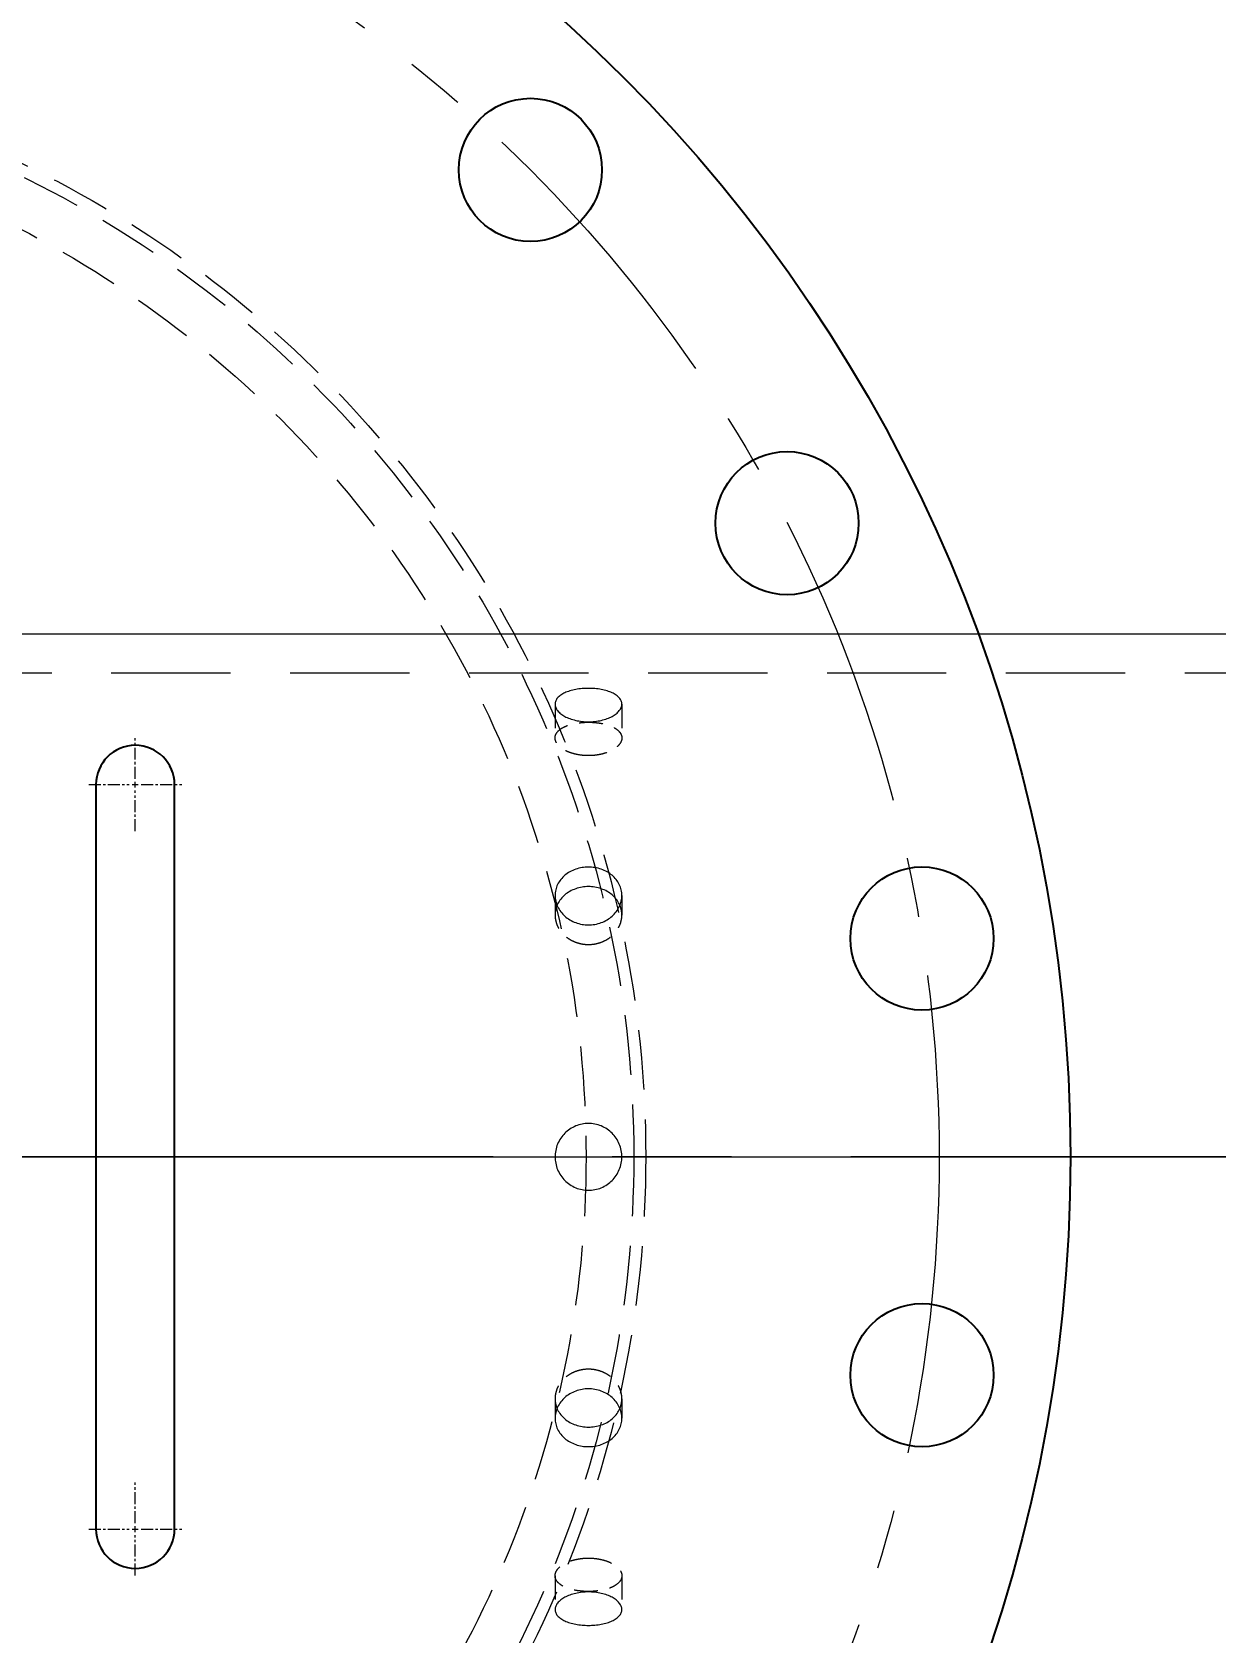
# Model space of a CAD drawing. Header units: millimetres. Extents: x -46397 to 283259, y -8690 to 23983.
# Drawn here: x 120225 to 120473.1, y 199.9 to 535.4 of the extents above; entities that cross this region are included whole.
import ezdxf

# ---------------------------------------------------------------- set-up
doc = ezdxf.new("R2010")
doc.units = ezdxf.units.MM
for name, pattern in [('CENTER', [2, 1.25, -0.25, 0.25, -0.25]), ('HIDDEN', [0.375, 0.25, -0.125]), ('HIDDENX2', [0.75, 0.5, -0.25])]:
    doc.linetypes.add(name, pattern=pattern)
doc.layers.get('Defpoints').update_dxf_attribs({"lineweight": 0})
for name, color, linetype, lineweight in [('DUONGCHINH', 7, 'Continuous', 25), ('DUONGTAM', 1, 'CENTER', 0), ('mDƯỜNG KHUẤT', 251, 'HIDDEN', 5), ('mDƯỜNG TÂM', 8, 'CENTER', 0), ('PHANTOM 2', 8, 'Continuous', 0)]:
    doc.layers.add(name, color=color, linetype=linetype, lineweight=lineweight)
doc.layers.add('flashshoot', color=7, linetype='Continuous')
doc.styles.add('GHI CHÚ 1', font='isocp_IV25.ttf', dxfattribs={"width": 0.8})
doc.dimstyles.new('1-30SCALE', dxfattribs={"dimtxt": 75, "dimasz": 75, "dimexe": 37.5, "dimexo": 30, "dimgap": 30, "dimtad": 1, "dimtoh": 1, "dimdec": 0, "dimdsep": 46, "dimtxsty": 'GHI CHÚ 1', "dimcen": 0.09, "dimclrd": 256, "dimclre": 256, "dimclrt": 2, "dimadec": 0, "dimazin": 0, "dimtfac": 1, "dimtdec": 0, "dimtofl": 0, "dimtmove": 0, "dimatfit": 3, "dimfxl": 1, "dimlwd": 0, "dimlwe": 0, "dimarcsym": 0})

# ---------------------------------------------------------------- blocks, each defined once
blk = doc.blocks.new('A$C90275d84')
at = {"color": 2, "linetype": 'Continuous', "lineweight": 0, "ltscale": 10}
blk.add_line((-109.55, 1960), (-109.55, -3000), dxfattribs=at)
at = {"color": 1, "linetype": 'HIDDENX2', "lineweight": 0, "ltscale": 50}
blk.add_line((-101.37, 1960), (-101.37, -3000), dxfattribs=at)
at = {"color": 1, "linetype": 'HIDDENX2', "lineweight": 0, "ltscale": 10}
for p, q in [((-94.87, -1933), (-87.79, -1933)), ((-54.77, -1933), (-50.68, -1933)), ((50.68, -1933), (54.77, -1933)), ((87.79, -1933), (94.87, -1933)), ((-94.87, -1947), (-87.79, -1947)), ((-54.77, -1947), (-50.68, -1947)), ((50.68, -1947), (54.77, -1947)), ((87.79, -1947), (94.87, -1947))]:
    blk.add_line(p, q, dxfattribs=at)
at = {"color": 2, "linetype": 'Continuous', "lineweight": 0, "ltscale": 10}
for points, knots in [([(-91.18, -1940), (-91.18, -1940.44), (-91.2, -1940.89), (-91.3, -1941.8), (-91.38, -1942.25), (-91.57, -1943.11), (-91.69, -1943.52), (-91.98, -1944.29), (-92.13, -1944.64), (-92.47, -1945.26), (-92.66, -1945.55), (-93.06, -1946.07), (-93.28, -1946.29), (-93.73, -1946.65), (-93.96, -1946.78), (-94.42, -1946.96), (-94.65, -1947), (-95.09, -1947), (-95.32, -1946.96), (-95.76, -1946.78), (-95.98, -1946.65), (-96.39, -1946.29), (-96.59, -1946.07), (-96.94, -1945.55), (-97.11, -1945.26), (-97.39, -1944.64), (-97.53, -1944.29), (-97.76, -1943.52), (-97.86, -1943.11), (-98.02, -1942.25), (-98.08, -1941.8), (-98.16, -1940.89), (-98.18, -1940.44), (-98.18, -1939.56), (-98.16, -1939.11), (-98.08, -1938.2), (-98.02, -1937.75), (-97.86, -1936.89), (-97.76, -1936.48), (-97.53, -1935.71), (-97.39, -1935.36), (-97.11, -1934.74), (-96.94, -1934.45), (-96.59, -1933.93), (-96.39, -1933.71), (-95.98, -1933.35), (-95.76, -1933.22), (-95.32, -1933.04), (-95.09, -1933), (-94.65, -1933), (-94.42, -1933.04), (-93.96, -1933.22), (-93.73, -1933.35), (-93.28, -1933.71), (-93.06, -1933.93), (-92.66, -1934.45), (-92.47, -1934.74), (-92.13, -1935.36), (-91.98, -1935.71), (-91.69, -1936.48), (-91.57, -1936.89), (-91.38, -1937.75), (-91.3, -1938.2), (-91.2, -1939.11), (-91.18, -1939.56), (-91.18, -1940)], [0, 0, 0, 0, 1.318789, 1.318789, 2.637578, 2.637578, 3.956368, 3.956368, 5.275157, 5.275157, 6.593945, 6.593945, 7.912734, 7.912734, 9.231522, 9.231522, 10.550311, 10.550311, 11.869099, 11.869099, 13.187888, 13.187888, 14.506676, 14.506676, 15.825465, 15.825465, 17.144254, 17.144254, 18.463043, 18.463043, 19.781833, 19.781833, 21.100622, 21.100622, 22.419411, 22.419411, 23.7382, 23.7382, 25.05699, 25.05699, 26.375779, 26.375779, 27.694567, 27.694567, 29.013356, 29.013356, 30.332144, 30.332144, 31.650933, 31.650933, 32.969721, 32.969721, 34.28851, 34.28851, 35.607298, 35.607298, 36.926087, 36.926087, 38.244876, 38.244876, 39.563665, 39.563665, 40.882454, 40.882454, 42.201244, 42.201244, 42.201244, 42.201244]), ([(-48.6, -1940), (-48.6, -1940.44), (-48.64, -1940.89), (-48.8, -1941.8), (-48.92, -1942.25), (-49.24, -1943.11), (-49.44, -1943.52), (-49.9, -1944.29), (-50.16, -1944.64), (-50.71, -1945.26), (-51.02, -1945.55), (-51.7, -1946.07), (-52.06, -1946.29), (-52.82, -1946.65), (-53.21, -1946.78), (-54, -1946.96), (-54.39, -1947), (-55.16, -1947), (-55.55, -1946.96), (-56.33, -1946.78), (-56.71, -1946.65), (-57.45, -1946.29), (-57.8, -1946.07), (-58.45, -1945.55), (-58.74, -1945.26), (-59.27, -1944.64), (-59.51, -1944.29), (-59.94, -1943.52), (-60.13, -1943.11), (-60.43, -1942.25), (-60.54, -1941.8), (-60.69, -1940.89), (-60.73, -1940.44), (-60.73, -1939.56), (-60.69, -1939.11), (-60.54, -1938.2), (-60.43, -1937.75), (-60.13, -1936.89), (-59.94, -1936.48), (-59.51, -1935.71), (-59.27, -1935.36), (-58.74, -1934.74), (-58.45, -1934.45), (-57.8, -1933.93), (-57.45, -1933.71), (-56.71, -1933.35), (-56.33, -1933.22), (-55.55, -1933.04), (-55.16, -1933), (-54.39, -1933), (-54, -1933.04), (-53.21, -1933.22), (-52.82, -1933.35), (-52.06, -1933.71), (-51.7, -1933.93), (-51.02, -1934.45), (-50.71, -1934.74), (-50.16, -1935.36), (-49.9, -1935.71), (-49.44, -1936.48), (-49.24, -1936.89), (-48.92, -1937.75), (-48.8, -1938.2), (-48.64, -1939.11), (-48.6, -1939.56), (-48.6, -1940)], [0, 0, 0, 0, 1.318789, 1.318789, 2.637578, 2.637578, 3.956368, 3.956368, 5.275157, 5.275157, 6.593945, 6.593945, 7.912734, 7.912734, 9.231522, 9.231522, 10.550311, 10.550311, 11.869099, 11.869099, 13.187888, 13.187888, 14.506676, 14.506676, 15.825465, 15.825465, 17.144254, 17.144254, 18.463043, 18.463043, 19.781833, 19.781833, 21.100622, 21.100622, 22.419411, 22.419411, 23.7382, 23.7382, 25.05699, 25.05699, 26.375779, 26.375779, 27.694567, 27.694567, 29.013356, 29.013356, 30.332144, 30.332144, 31.650933, 31.650933, 32.969721, 32.969721, 34.28851, 34.28851, 35.607298, 35.607298, 36.926087, 36.926087, 38.244876, 38.244876, 39.563665, 39.563665, 40.882454, 40.882454, 42.201244, 42.201244, 42.201244, 42.201244]), ([(-52.72, -1933.41), (-52.81, -1933.45), (-52.9, -1933.49), (-53.36, -1933.71), (-53.71, -1933.93), (-54.35, -1934.45), (-54.65, -1934.74), (-55.17, -1935.36), (-55.42, -1935.71), (-55.85, -1936.48), (-56.03, -1936.89), (-56.33, -1937.75), (-56.44, -1938.2), (-56.59, -1939.11), (-56.63, -1939.56), (-56.63, -1940.44), (-56.59, -1940.89), (-56.44, -1941.8), (-56.33, -1942.25), (-56.03, -1943.11), (-55.85, -1943.52), (-55.42, -1944.29), (-55.17, -1944.64), (-54.65, -1945.26), (-54.35, -1945.55), (-53.71, -1946.07), (-53.36, -1946.29), (-52.9, -1946.51), (-52.81, -1946.55), (-52.72, -1946.59)], [12.868165, 12.868165, 12.868165, 12.868165, 13.188536, 13.188536, 14.507389, 14.507389, 15.826243, 15.826243, 17.145097, 17.145097, 18.463951, 18.463951, 19.782805, 19.782805, 21.10166, 21.10166, 22.420514, 22.420514, 23.739368, 23.739368, 25.058222, 25.058222, 26.377077, 26.377077, 27.69593, 27.69593, 29.014783, 29.014783, 29.335155, 29.335155, 29.335155, 29.335155]), ([(-7, -1940), (-7, -1939.56), (-6.96, -1939.11), (-6.78, -1938.2), (-6.65, -1937.75), (-6.29, -1936.89), (-6.07, -1936.48), (-5.55, -1935.71), (-5.26, -1935.36), (-4.64, -1934.74), (-4.29, -1934.45), (-3.52, -1933.93), (-3.11, -1933.71), (-2.25, -1933.35), (-1.8, -1933.22), (-0.89, -1933.04), (-0.44, -1933), (0.44, -1933), (0.89, -1933.04), (1.8, -1933.22), (2.25, -1933.35), (3.11, -1933.71), (3.52, -1933.93), (4.29, -1934.45), (4.64, -1934.74), (5.26, -1935.36), (5.55, -1935.71), (6.07, -1936.48), (6.29, -1936.89), (6.65, -1937.75), (6.78, -1938.2), (6.96, -1939.11), (7, -1939.56), (7, -1940.44), (6.96, -1940.89), (6.78, -1941.8), (6.65, -1942.25), (6.29, -1943.11), (6.07, -1943.52), (5.55, -1944.29), (5.26, -1944.64), (4.64, -1945.26), (4.29, -1945.55), (3.52, -1946.07), (3.11, -1946.29), (2.25, -1946.65), (1.8, -1946.78), (0.89, -1946.96), (0.44, -1947), (-0.44, -1947), (-0.89, -1946.96), (-1.8, -1946.78), (-2.25, -1946.65), (-3.11, -1946.29), (-3.52, -1946.07), (-4.29, -1945.55), (-4.64, -1945.26), (-5.26, -1944.64), (-5.55, -1944.29), (-6.07, -1943.52), (-6.29, -1943.11), (-6.65, -1942.25), (-6.78, -1941.8), (-6.96, -1940.89), (-7, -1940.44), (-7, -1940)], [0, 0, 0, 0, 1.318789, 1.318789, 2.637578, 2.637578, 3.956368, 3.956368, 5.275157, 5.275157, 6.593945, 6.593945, 7.912734, 7.912734, 9.231522, 9.231522, 10.550311, 10.550311, 11.869099, 11.869099, 13.187888, 13.187888, 14.506676, 14.506676, 15.825465, 15.825465, 17.144254, 17.144254, 18.463043, 18.463043, 19.781833, 19.781833, 21.100622, 21.100622, 22.419411, 22.419411, 23.7382, 23.7382, 25.05699, 25.05699, 26.375779, 26.375779, 27.694567, 27.694567, 29.013356, 29.013356, 30.332144, 30.332144, 31.650933, 31.650933, 32.969721, 32.969721, 34.28851, 34.28851, 35.607298, 35.607298, 36.926087, 36.926087, 38.244876, 38.244876, 39.563665, 39.563665, 40.882454, 40.882454, 42.201244, 42.201244, 42.201244, 42.201244]), ([(48.6, -1940), (48.6, -1939.56), (48.64, -1939.11), (48.8, -1938.2), (48.92, -1937.75), (49.24, -1936.89), (49.44, -1936.48), (49.9, -1935.71), (50.16, -1935.36), (50.71, -1934.74), (51.02, -1934.45), (51.7, -1933.93), (52.06, -1933.71), (52.82, -1933.35), (53.21, -1933.22), (54, -1933.04), (54.39, -1933), (55.16, -1933), (55.55, -1933.04), (56.33, -1933.22), (56.71, -1933.35), (57.45, -1933.71), (57.8, -1933.93), (58.45, -1934.45), (58.74, -1934.74), (59.27, -1935.36), (59.51, -1935.71), (59.94, -1936.48), (60.13, -1936.89), (60.43, -1937.75), (60.54, -1938.2), (60.69, -1939.11), (60.73, -1939.56), (60.73, -1940.44), (60.69, -1940.89), (60.54, -1941.8), (60.43, -1942.25), (60.13, -1943.11), (59.94, -1943.52), (59.51, -1944.29), (59.27, -1944.64), (58.74, -1945.26), (58.45, -1945.55), (57.8, -1946.07), (57.45, -1946.29), (56.71, -1946.65), (56.33, -1946.78), (55.55, -1946.96), (55.16, -1947), (54.39, -1947), (54, -1946.96), (53.21, -1946.78), (52.82, -1946.65), (52.06, -1946.29), (51.7, -1946.07), (51.02, -1945.55), (50.71, -1945.26), (50.16, -1944.64), (49.9, -1944.29), (49.44, -1943.52), (49.24, -1943.11), (48.92, -1942.25), (48.8, -1941.8), (48.64, -1940.89), (48.6, -1940.44), (48.6, -1940)], [0, 0, 0, 0, 1.318789, 1.318789, 2.637578, 2.637578, 3.956368, 3.956368, 5.275157, 5.275157, 6.593945, 6.593945, 7.912734, 7.912734, 9.231522, 9.231522, 10.550311, 10.550311, 11.869099, 11.869099, 13.187888, 13.187888, 14.506676, 14.506676, 15.825465, 15.825465, 17.144254, 17.144254, 18.463043, 18.463043, 19.781833, 19.781833, 21.100622, 21.100622, 22.419411, 22.419411, 23.7382, 23.7382, 25.05699, 25.05699, 26.375779, 26.375779, 27.694567, 27.694567, 29.013356, 29.013356, 30.332144, 30.332144, 31.650933, 31.650933, 32.969721, 32.969721, 34.28851, 34.28851, 35.607298, 35.607298, 36.926087, 36.926087, 38.244876, 38.244876, 39.563665, 39.563665, 40.882454, 40.882454, 42.201244, 42.201244, 42.201244, 42.201244]), ([(52.72, -1946.59), (52.81, -1946.55), (52.9, -1946.51), (53.36, -1946.29), (53.71, -1946.07), (54.35, -1945.55), (54.65, -1945.26), (55.17, -1944.64), (55.42, -1944.29), (55.85, -1943.52), (56.03, -1943.11), (56.33, -1942.25), (56.44, -1941.8), (56.59, -1940.89), (56.63, -1940.44), (56.63, -1939.56), (56.59, -1939.11), (56.44, -1938.2), (56.33, -1937.75), (56.03, -1936.89), (55.85, -1936.48), (55.42, -1935.71), (55.17, -1935.36), (54.65, -1934.74), (54.35, -1934.45), (53.71, -1933.93), (53.36, -1933.71), (52.9, -1933.49), (52.81, -1933.45), (52.72, -1933.41)], [12.868165, 12.868165, 12.868165, 12.868165, 13.188536, 13.188536, 14.507389, 14.507389, 15.826243, 15.826243, 17.145097, 17.145097, 18.463951, 18.463951, 19.782805, 19.782805, 21.10166, 21.10166, 22.420514, 22.420514, 23.739368, 23.739368, 25.058222, 25.058222, 26.377077, 26.377077, 27.69593, 27.69593, 29.014783, 29.014783, 29.335155, 29.335155, 29.335155, 29.335155]), ([(91.18, -1940), (91.18, -1939.56), (91.2, -1939.11), (91.3, -1938.2), (91.38, -1937.75), (91.57, -1936.89), (91.69, -1936.48), (91.98, -1935.71), (92.13, -1935.36), (92.47, -1934.74), (92.66, -1934.45), (93.06, -1933.93), (93.28, -1933.71), (93.73, -1933.35), (93.96, -1933.22), (94.42, -1933.04), (94.65, -1933), (95.09, -1933), (95.32, -1933.04), (95.76, -1933.22), (95.98, -1933.35), (96.39, -1933.71), (96.59, -1933.93), (96.94, -1934.45), (97.11, -1934.74), (97.39, -1935.36), (97.53, -1935.71), (97.76, -1936.48), (97.86, -1936.89), (98.02, -1937.75), (98.08, -1938.2), (98.16, -1939.11), (98.18, -1939.56), (98.18, -1940.44), (98.16, -1940.89), (98.08, -1941.8), (98.02, -1942.25), (97.86, -1943.11), (97.76, -1943.52), (97.53, -1944.29), (97.39, -1944.64), (97.11, -1945.26), (96.94, -1945.55), (96.59, -1946.07), (96.39, -1946.29), (95.98, -1946.65), (95.76, -1946.78), (95.32, -1946.96), (95.09, -1947), (94.65, -1947), (94.42, -1946.96), (93.96, -1946.78), (93.73, -1946.65), (93.28, -1946.29), (93.06, -1946.07), (92.66, -1945.55), (92.47, -1945.26), (92.13, -1944.64), (91.98, -1944.29), (91.69, -1943.52), (91.57, -1943.11), (91.38, -1942.25), (91.3, -1941.8), (91.2, -1940.89), (91.18, -1940.44), (91.18, -1940)], [0, 0, 0, 0, 1.318789, 1.318789, 2.637578, 2.637578, 3.956368, 3.956368, 5.275157, 5.275157, 6.593945, 6.593945, 7.912734, 7.912734, 9.231522, 9.231522, 10.550311, 10.550311, 11.869099, 11.869099, 13.187888, 13.187888, 14.506676, 14.506676, 15.825465, 15.825465, 17.144254, 17.144254, 18.463043, 18.463043, 19.781833, 19.781833, 21.100622, 21.100622, 22.419411, 22.419411, 23.7382, 23.7382, 25.05699, 25.05699, 26.375779, 26.375779, 27.694567, 27.694567, 29.013356, 29.013356, 30.332144, 30.332144, 31.650933, 31.650933, 32.969721, 32.969721, 34.28851, 34.28851, 35.607298, 35.607298, 36.926087, 36.926087, 38.244876, 38.244876, 39.563665, 39.563665, 40.882454, 40.882454, 42.201244, 42.201244, 42.201244, 42.201244])]:
    blk.add_open_spline(points, degree=3, knots=knots, dxfattribs=at)
at = {"color": 1, "linetype": 'HIDDENX2', "lineweight": 0, "ltscale": 10}
for points, knots in [([(-84.08, -1940), (-84.08, -1939.56), (-84.1, -1939.11), (-84.2, -1938.2), (-84.28, -1937.75), (-84.48, -1936.89), (-84.6, -1936.48), (-84.88, -1935.71), (-85.04, -1935.36), (-85.38, -1934.74), (-85.57, -1934.45), (-85.97, -1933.93), (-86.19, -1933.71), (-86.64, -1933.35), (-86.88, -1933.22), (-87.34, -1933.04), (-87.57, -1933), (-88.01, -1933), (-88.23, -1933.04), (-88.68, -1933.22), (-88.89, -1933.35), (-89.3, -1933.71), (-89.5, -1933.93), (-89.86, -1934.45), (-90.02, -1934.74), (-90.3, -1935.36), (-90.43, -1935.71), (-90.66, -1936.48), (-90.76, -1936.89), (-90.92, -1937.75), (-90.98, -1938.2), (-91.06, -1939.11), (-91.08, -1939.56), (-91.08, -1940.44), (-91.06, -1940.89), (-90.98, -1941.8), (-90.92, -1942.25), (-90.76, -1943.11), (-90.66, -1943.52), (-90.43, -1944.29), (-90.3, -1944.64), (-90.02, -1945.26), (-89.86, -1945.55), (-89.5, -1946.07), (-89.3, -1946.29), (-88.89, -1946.65), (-88.68, -1946.78), (-88.23, -1946.96), (-88.01, -1947), (-87.57, -1947), (-87.34, -1946.96), (-86.88, -1946.78), (-86.64, -1946.65), (-86.19, -1946.29), (-85.97, -1946.07), (-85.57, -1945.55), (-85.38, -1945.26), (-85.04, -1944.64), (-84.88, -1944.29), (-84.6, -1943.52), (-84.48, -1943.11), (-84.28, -1942.25), (-84.2, -1941.8), (-84.1, -1940.89), (-84.08, -1940.44), (-84.08, -1940)], [0, 0, 0, 0, 1.318854, 1.318854, 2.637708, 2.637708, 3.956563, 3.956563, 5.275417, 5.275417, 6.59427, 6.59427, 7.913123, 7.913123, 9.231977, 9.231977, 10.55083, 10.55083, 11.869683, 11.869683, 13.188536, 13.188536, 14.507389, 14.507389, 15.826243, 15.826243, 17.145097, 17.145097, 18.463951, 18.463951, 19.782805, 19.782805, 21.10166, 21.10166, 22.420514, 22.420514, 23.739368, 23.739368, 25.058222, 25.058222, 26.377077, 26.377077, 27.69593, 27.69593, 29.014783, 29.014783, 30.333636, 30.333636, 31.652489, 31.652489, 32.971343, 32.971343, 34.290196, 34.290196, 35.609049, 35.609049, 36.927902, 36.927902, 38.246757, 38.246757, 39.565611, 39.565611, 40.884465, 40.884465, 42.203319, 42.203319, 42.203319, 42.203319]), ([(-44.5, -1940), (-44.5, -1939.56), (-44.54, -1939.11), (-44.7, -1938.2), (-44.82, -1937.75), (-45.14, -1936.89), (-45.34, -1936.48), (-45.8, -1935.71), (-46.06, -1935.36), (-46.61, -1934.74), (-46.93, -1934.45), (-47.6, -1933.93), (-47.97, -1933.71), (-48.73, -1933.35), (-49.12, -1933.22), (-49.91, -1933.04), (-50.3, -1933), (-51.07, -1933), (-51.46, -1933.04), (-52.14, -1933.2), (-52.43, -1933.29), (-52.72, -1933.41)], [0, 0, 0, 0, 1.318854, 1.318854, 2.637708, 2.637708, 3.956563, 3.956563, 5.275417, 5.275417, 6.59427, 6.59427, 7.913123, 7.913123, 9.231977, 9.231977, 10.55083, 10.55083, 11.869683, 11.869683, 12.868165, 12.868165, 12.868165, 12.868165]), ([(52.72, -1933.41), (52.43, -1933.29), (52.14, -1933.2), (51.46, -1933.04), (51.07, -1933), (50.3, -1933), (49.91, -1933.04), (49.12, -1933.22), (48.73, -1933.35), (47.97, -1933.71), (47.6, -1933.93), (46.93, -1934.45), (46.61, -1934.74), (46.06, -1935.36), (45.8, -1935.71), (45.34, -1936.48), (45.14, -1936.89), (44.82, -1937.75), (44.7, -1938.2), (44.54, -1939.11), (44.5, -1939.56), (44.5, -1940)], [29.335155, 29.335155, 29.335155, 29.335155, 30.333636, 30.333636, 31.652489, 31.652489, 32.971343, 32.971343, 34.290196, 34.290196, 35.609049, 35.609049, 36.927902, 36.927902, 38.246757, 38.246757, 39.565611, 39.565611, 40.884465, 40.884465, 42.203319, 42.203319, 42.203319, 42.203319]), ([(84.08, -1940), (84.08, -1940.44), (84.1, -1940.89), (84.2, -1941.8), (84.28, -1942.25), (84.48, -1943.11), (84.6, -1943.52), (84.88, -1944.29), (85.04, -1944.64), (85.38, -1945.26), (85.57, -1945.55), (85.97, -1946.07), (86.19, -1946.29), (86.64, -1946.65), (86.88, -1946.78), (87.34, -1946.96), (87.57, -1947), (88.01, -1947), (88.23, -1946.96), (88.68, -1946.78), (88.89, -1946.65), (89.3, -1946.29), (89.5, -1946.07), (89.86, -1945.55), (90.02, -1945.26), (90.3, -1944.64), (90.43, -1944.29), (90.66, -1943.52), (90.76, -1943.11), (90.92, -1942.25), (90.98, -1941.8), (91.06, -1940.89), (91.08, -1940.44), (91.08, -1939.56), (91.06, -1939.11), (90.98, -1938.2), (90.92, -1937.75), (90.76, -1936.89), (90.66, -1936.48), (90.43, -1935.71), (90.3, -1935.36), (90.02, -1934.74), (89.86, -1934.45), (89.5, -1933.93), (89.3, -1933.71), (88.89, -1933.35), (88.68, -1933.22), (88.23, -1933.04), (88.01, -1933), (87.57, -1933), (87.34, -1933.04), (86.88, -1933.22), (86.64, -1933.35), (86.19, -1933.71), (85.97, -1933.93), (85.57, -1934.45), (85.38, -1934.74), (85.04, -1935.36), (84.88, -1935.71), (84.6, -1936.48), (84.48, -1936.89), (84.28, -1937.75), (84.2, -1938.2), (84.1, -1939.11), (84.08, -1939.56), (84.08, -1940)], [0, 0, 0, 0, 1.318854, 1.318854, 2.637708, 2.637708, 3.956563, 3.956563, 5.275417, 5.275417, 6.59427, 6.59427, 7.913123, 7.913123, 9.231977, 9.231977, 10.55083, 10.55083, 11.869683, 11.869683, 13.188536, 13.188536, 14.507389, 14.507389, 15.826243, 15.826243, 17.145097, 17.145097, 18.463951, 18.463951, 19.782805, 19.782805, 21.10166, 21.10166, 22.420514, 22.420514, 23.739368, 23.739368, 25.058222, 25.058222, 26.377077, 26.377077, 27.69593, 27.69593, 29.014783, 29.014783, 30.333636, 30.333636, 31.652489, 31.652489, 32.971343, 32.971343, 34.290196, 34.290196, 35.609049, 35.609049, 36.927902, 36.927902, 38.246757, 38.246757, 39.565611, 39.565611, 40.884465, 40.884465, 42.203319, 42.203319, 42.203319, 42.203319]), ([(-52.72, -1946.59), (-52.43, -1946.71), (-52.14, -1946.8), (-51.46, -1946.96), (-51.07, -1947), (-50.3, -1947), (-49.91, -1946.96), (-49.12, -1946.78), (-48.73, -1946.65), (-47.97, -1946.29), (-47.6, -1946.07), (-46.93, -1945.55), (-46.61, -1945.26), (-46.06, -1944.64), (-45.8, -1944.29), (-45.34, -1943.52), (-45.14, -1943.11), (-44.82, -1942.25), (-44.7, -1941.8), (-44.54, -1940.89), (-44.5, -1940.44), (-44.5, -1940)], [29.335155, 29.335155, 29.335155, 29.335155, 30.333636, 30.333636, 31.652489, 31.652489, 32.971343, 32.971343, 34.290196, 34.290196, 35.609049, 35.609049, 36.927902, 36.927902, 38.246757, 38.246757, 39.565611, 39.565611, 40.884465, 40.884465, 42.203319, 42.203319, 42.203319, 42.203319]), ([(44.5, -1940), (44.5, -1940.44), (44.54, -1940.89), (44.7, -1941.8), (44.82, -1942.25), (45.14, -1943.11), (45.34, -1943.52), (45.8, -1944.29), (46.06, -1944.64), (46.61, -1945.26), (46.93, -1945.55), (47.6, -1946.07), (47.97, -1946.29), (48.73, -1946.65), (49.12, -1946.78), (49.91, -1946.96), (50.3, -1947), (51.07, -1947), (51.46, -1946.96), (52.14, -1946.8), (52.43, -1946.71), (52.72, -1946.59)], [0, 0, 0, 0, 1.318854, 1.318854, 2.637708, 2.637708, 3.956563, 3.956563, 5.275417, 5.275417, 6.59427, 6.59427, 7.913123, 7.913123, 9.231977, 9.231977, 10.55083, 10.55083, 11.869683, 11.869683, 12.868165, 12.868165, 12.868165, 12.868165])]:
    blk.add_open_spline(points, degree=3, knots=knots, dxfattribs=at)
at = {"layer": 'DUONGTAM', "ltscale": 100}
blk.add_line((0, 2440), (0, -3000), dxfattribs=at)
blk = doc.blocks.new('A$Cda035db7')
at = {"layer": 'DUONGTAM', "ltscale": 200}
blk.add_line((0, -3546.23), (0, 3546.23), dxfattribs=at)
blk = doc.blocks.new('*U98')
at = {"color": 1}
blk.add_circle((0, 0), 15, dxfattribs=at)
blk = doc.blocks.new('*U99')
at = {"layer": 'DUONGCHINH', "color": 0, "linetype": 'ByBlock', "lineweight": -2, "transparency": 16777216}
for p, rotation in [((102227.02, -98181.94), 35.99999999999994), ((102268.57, -98263.48), 17.99999999999997), ((102268.57, -98444.25), 341.9999999999997)]:
    blk.add_blockref('*U98', p, dxfattribs=dict(at, rotation=rotation))
blk.add_blockref('*U98', (102282.88, -98353.87), dxfattribs=at)
blk = doc.blocks.new('*U100')
at = {"layer": 'mDƯỜNG TÂM', "color": 0, "ltscale": 50, "transparency": 16777216}
blk.add_line((59.5, 0), (301, 0), dxfattribs=at)
blk = doc.blocks.new('*U101')
at = {"layer": 'mDƯỜNG TÂM', "color": 0, "ltscale": 2, "transparency": 16777216}
for p, q in [((0, 1.248), (0, 9.74)), ((-9.74, 0), (-1.248, 0)), ((1.248, 0), (9.74, 0)), ((0, -9.74), (0, -1.248))]:
    blk.add_line(p, q, dxfattribs=at)
at = {"layer": 'mDƯỜNG TÂM', "color": 0, "linetype": 'Continuous', "ltscale": 2, "transparency": 16777216}
for p, q in [((-0.624, 0), (0.624, 0)), ((0, -0.624), (0, 0.624))]:
    blk.add_line(p, q, dxfattribs=at)
blk = doc.blocks.new('*U102')
at = {"layer": 'mDƯỜNG TÂM', "color": 0, "ltscale": 2, "transparency": 16777216}
for p, q in [((0, 1.248), (0, 9.74)), ((-9.74, 0), (-1.248, 0)), ((1.248, 0), (9.74, 0)), ((0, -9.74), (0, -1.248))]:
    blk.add_line(p, q, dxfattribs=at)
at = {"layer": 'mDƯỜNG TÂM', "color": 0, "linetype": 'Continuous', "ltscale": 2, "transparency": 16777216}
for p, q in [((-0.624, 0), (0.624, 0)), ((0, -0.624), (0, 0.624))]:
    blk.add_line(p, q, dxfattribs=at)
blk = doc.blocks.new('MH1-2')
at = {"layer": 'DUONGCHINH'}
blk.add_lwpolyline([(132.26, -78), (132.26, 78, 1), (115.78, 78), (115.78, -78, 1)], format="xyb", close=True, dxfattribs=at)
blk.add_circle((0, 0), 320, dxfattribs=at)
at = {"layer": 'mDƯỜNG KHUẤT', "ltscale": 50}
for centre, radius in [((0, 0), 231), ((0, 0.09), 228.5), ((0, 0.09), 218.5)]:
    blk.add_circle(centre, radius, dxfattribs=at)
at = {"layer": 'mDƯỜNG TÂM', "color": 8, "ltscale": 50}
blk.add_circle((0, 0), 292.5, dxfattribs=at)
at = {"layer": 'DUONGCHINH', "rotation": 9}
blk.add_blockref('*U99', (-116120.64, 81188.16), dxfattribs=at)
at = {"layer": 'mDƯỜNG TÂM', "color": 8, "ltscale": 50}
blk.add_blockref('*U100', (0, 0), dxfattribs=at)
at = {"layer": 'mDƯỜNG TÂM', "color": 8, "ltscale": 2}
for name, p in [('*U101', (124.02, 78)), ('*U102', (124.02, -78))]:
    blk.add_blockref(name, p, dxfattribs=at)
blk = doc.blocks.new('*D616')
at = {"layer": 'Defpoints', "color": 0, "transparency": 16777216}
for p in [(121631.61, 1493.36), (119781.61, 470.55, -1.5), (121631.61, 470.55, -1.5)]:
    blk.add_point(p, dxfattribs=at)
at = {"layer": 'PHANTOM 2', "linetype": 'Continuous', "lineweight": 0, "transparency": 16777216}
for p, q in [((119781.61, 500.55), (119781.61, 1523.36)), ((121631.61, 500.55), (121631.61, 1523.36)), ((119871.61, 1493.36), (121541.61, 1493.36))]:
    blk.add_line(p, q, dxfattribs=at)
at = {"layer": 'PHANTOM 2', "transparency": 16777216}
for points in [[(119871.61, 1508.36), (119871.61, 1478.36), (119781.61, 1493.36)], [(121541.61, 1508.36), (121541.61, 1478.36), (121631.61, 1493.36)]]:
    blk.add_solid(points, dxfattribs=at)
at = {"layer": 'PHANTOM 2', "color": 2, "transparency": 16777216, "insert": (120706.61, 1570.86), "char_height": 95, "attachment_point": 5, "style": 'GHI CHÚ 1'}
blk.add_mtext('1850', dxfattribs=at)

msp = doc.modelspace()

# ---------------------------------------------------------------- block references
msp.add_blockref('MH1-2', (120122.61, 299.65, -1.5))
at = {"layer": 'flashshoot', "rotation": 270}
for name in ['A$Cda035db7', 'A$C90275d84']:
    msp.add_blockref(name, (122281.61, 299.65, -1.5), dxfattribs=at)

# ---------------------------------------------------------------- dimensions: what is measured, and where the dimension line sits
at = {"layer": 'PHANTOM 2'}
dim = msp.add_linear_dim(base=(121631.61, 1493.36), p1=(119781.61, 470.55, -1.5), p2=(121631.61, 470.55, -1.5), dimstyle='1-30SCALE', override={"dimtxt": 95, "dimasz": 90, "dimexe": 30, "dimtmove": 1}, dxfattribs=at)
dim.commit()
dim.dimension.update_dxf_attribs({"geometry": '*D616', "text_midpoint": (120706.61, 1570.86)})

doc.saveas('drawing.dxf')
